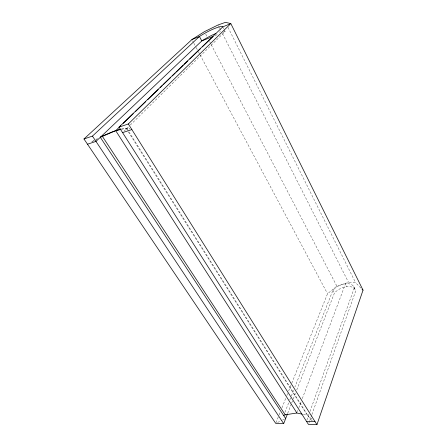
<?xml version="1.0" encoding="UTF-8"?>
<svg xmlns="http://www.w3.org/2000/svg" width="447" height="447" viewBox="0 0 447 447"><rect width="100%" height="100%" fill="white"/><g stroke="black" fill="none" stroke-linecap="round" stroke-linejoin="round"><path stroke-width="0.34" stroke-dasharray="2.23 1.68" d="M308.877 423.086L309.57 421.135M309.799 420.482L311.66 415.235M311.894 414.576L355.734 290.891L354.27 287.985A12.924 7.66 -26.4 0 0 345.592 283.744A12.924 7.66 -26.4 0 0 332.954 290.198L294.908 386.973M306.921 420.007L309.028 414.134M309.967 411.508L354.27 287.985M297.395 411.687L297.886 410.385M298.87 407.77L301.077 401.898M302.306 398.635L345.514 283.756L346.973 286.616M287.678 413.352L291.466 403.596M291.723 402.943L292.986 399.691M293.238 399.042L295.512 393.187M296.774 389.935L334.445 293.036A12.89 7.7 -26.3 0 1 347.051 286.605A12.89 7.7 -26.3 0 1 355.734 290.891M284.951 412.307L288.784 402.563M289.801 399.964L291.081 396.718M291.338 396.07L293.891 389.572M275.972 422.728L278.822 415.598M279.084 414.95L280.381 411.709M281.934 407.82L285.823 398.098M286.857 395.506L287.633 393.556M288.673 390.963L291.522 383.833M291.779 383.185L327.545 293.729L336.854 286.158L348.543 282.398L355.633 282.761L361.059 288.186M123.992 131.245L128.306 126.987M130.289 125.031L225.087 31.513L224.21 29.781M91.764 141.9L95.429 139.928M96.038 139.598L97.256 138.939M277.576 422.471L281.923 420.364M282.549 420.063L284.409 419.157M215.141 35.542L218.248 34.279M223.221 32.268L225.087 31.513A18.126 3.28 -28.7 0 0 224.534 31.212M121.523 129.328L126.06 128.289L129.339 129.015M303.407 414.425L307.312 415.285L312.945 419.873M312.319 420.862L310.263 419.18L129.049 131.999M126.814 128.457L128.68 131.412M126.06 128.289L127.92 131.239M128.295 131.831L307.312 415.285M192.579 40.8L193.562 42.644M193.892 43.258L195.864 46.952M196.188 47.566L198.161 51.26M198.49 51.874L199.803 54.338M200.133 54.953L327.545 293.729M332.954 290.198L334.445 293.036M205.737 34.128L207.028 36.604M209.604 41.56L210.895 44.035M211.213 44.655L336.854 286.158M218.427 25.568L219.371 27.435M219.689 28.055L221.265 31.167M222.522 33.654L348.543 282.398M353.728 286.577L355.192 289.477M222.757 26.887L223.919 29.2M227.998 27.345L355.633 282.761M92.473 141.33A49.041 11.583 -31.8 0 1 95.781 139.525M96.328 139.235A49.041 11.583 -31.8 0 1 97.424 138.659M121.355 129.043A49.041 11.583 -31.8 0 1 129.932 128.535M219.326 32.139A18.126 3.28 -28.7 0 1 220.594 31.743"/><path stroke-width="0.67" d="M119.058 127.104L128.345 123.964L230.814 23.579L222.757 26.887L119.058 127.104L308.413 424.387L316.945 424.65L363.031 290.159L230.814 23.579L225.5 22.35L218.114 24.948L204.447 31.648L191.919 39.571L83.969 138.978L275.715 423.376L283.683 423.622L287.421 414M120.701 125.83L115.695 130.669L100.312 137.29L285.655 418.554M123.204 123.411L133.212 113.728M135.715 111.309L145.722 101.631M147.722 99.692L158.232 89.534M160.233 87.595L162.233 85.662M163.239 84.69L170.743 77.432M172.246 75.979L175.246 73.079M176.247 72.107L183.253 65.335M184.253 64.362L187.757 60.976M189.757 59.043L200.267 48.879M202.267 46.941L212.778 36.777M83.969 138.978L92.445 136.106L199.429 36.481A18.193 3.157 -28.8 0 1 222.757 26.887M283.677 415.554L285.214 414.805L296.903 412.994L302.111 414.14M191.919 39.571L199.429 36.481L201.781 40.951L95.971 141.408L87.495 144.208M213.28 36.296L201.781 40.951A18.126 3.28 -28.7 0 1 215.895 33.447M122.579 132.636L131.865 129.574M120.874 129.479L115.695 130.669L296.903 412.994M306.452 421.309L315.001 421.543M362.048 289.17L363.031 290.159M92.445 136.106L283.683 423.622M102.285 136.223L285.214 414.805M128.345 123.964L316.945 424.65M100.474 137.106A49.041 11.583 -31.8 0 1 120.774 129.183"/></g></svg>
